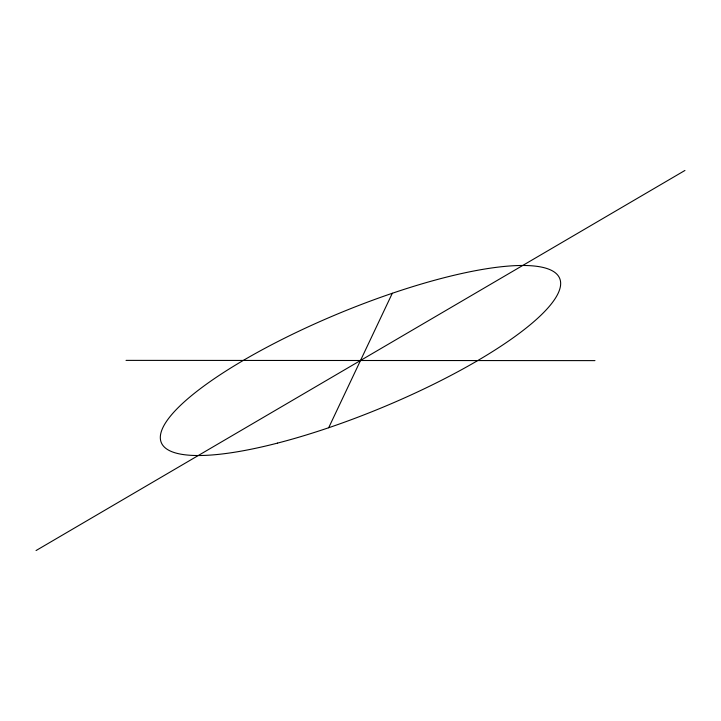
<?xml version="1.0" encoding="UTF-8"?>
<svg xmlns="http://www.w3.org/2000/svg" width="721" height="721" viewBox="0 0 721 721"><rect width="100%" height="100%" fill="white"/><g stroke="black" fill="none" stroke-linecap="round" stroke-linejoin="round"><path stroke-width="1.08" d="M328.686 427.733L392.314 293.267M36.05 550.547L684.95 170.453M126.031 360.383L594.969 360.617M277.513 443.109A215.435 51.75 -22.4 0 0 559.73 278.531A215.435 51.75 -22.4 0 0 244.257 359.86A215.435 51.75 -22.4 0 0 277.513 443.109"/></g></svg>
